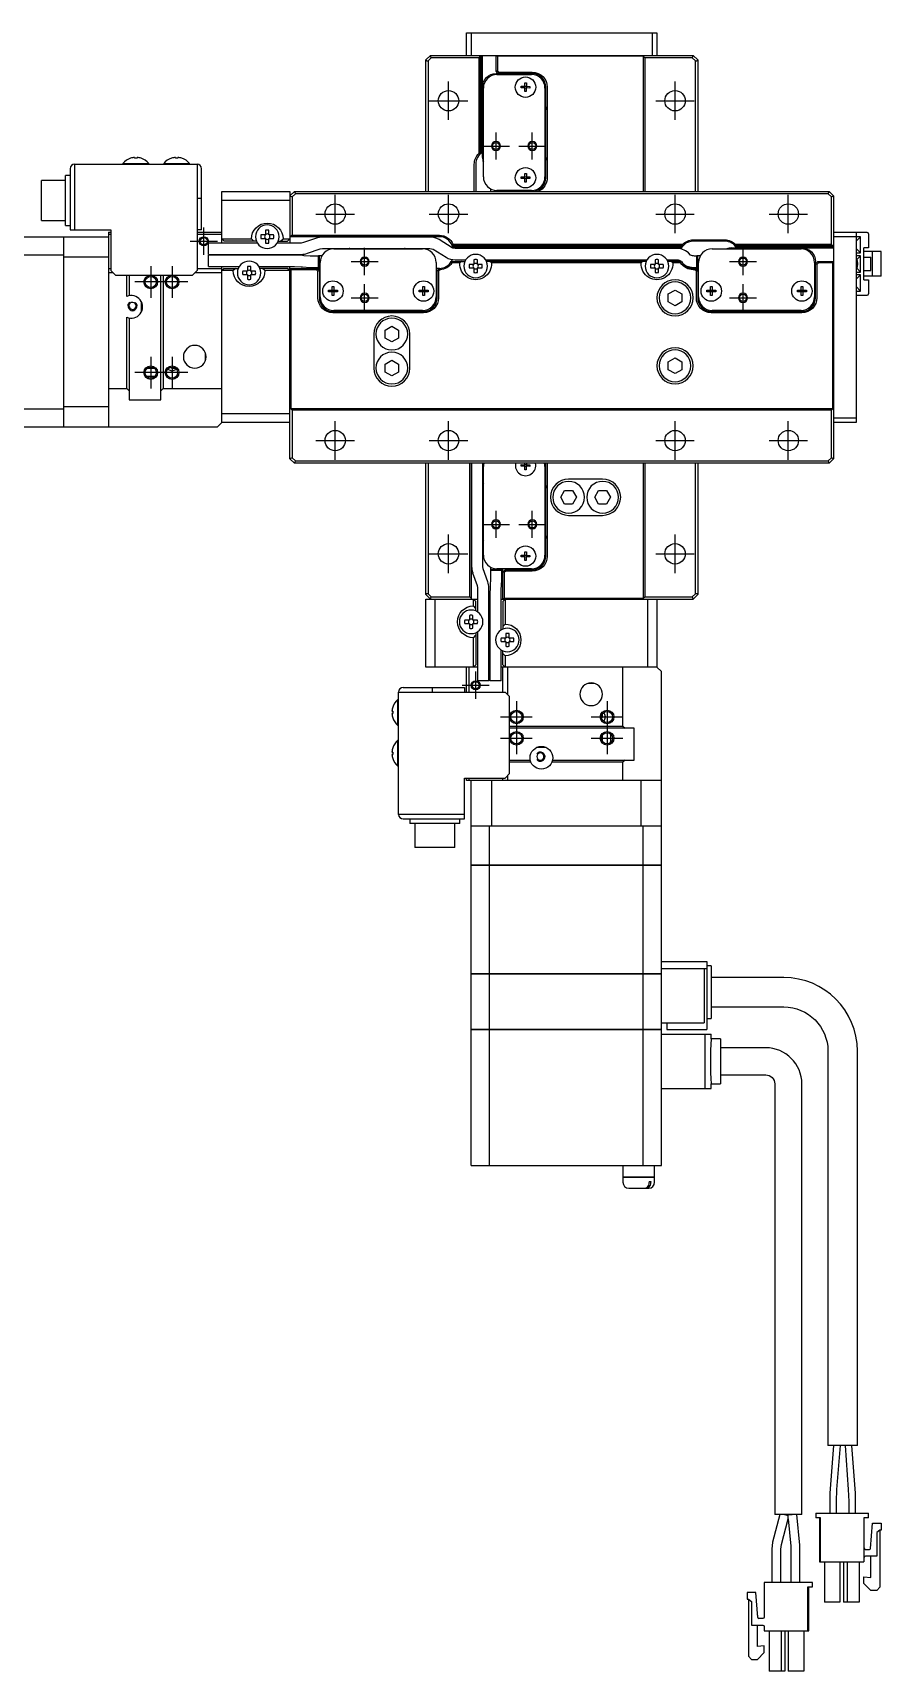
# Model space of a CAD drawing. Extents: x 0 to 1538, y -8 to 1191.
# Drawn here: x 567 to 754.3, y 10 to 371.6 of the extents above; entities that cross this region are included whole.
import ezdxf

# ---------------------------------------------------------------- set-up
doc = ezdxf.new("R2010")
doc.units = 0
doc.header["$LTSCALE"] = 0.5
doc.linetypes.add('CENTER', pattern=[50.8, 31.75, -6.35, 6.35, -6.35])
for name, color, linetype in [('MSM_CENTER', 1, 'CENTER'), ('MSM_CONTINUOUS', 7, 'CONTINUOUS'), ('MSM_NARROW', 5, 'CONTINUOUS')]:
    doc.layers.add(name, color=color, linetype=linetype)

msp = doc.modelspace()

# ---------------------------------------------------------------- linework, layer by layer
at = {"layer": 'MSM_CENTER'}
for p, q in [((658.76, 352.35), (658.76, 360.85)), ((708.76, 352.35), (708.76, 360.85)), ((654.51, 356.6), (663.01, 356.6)), ((704.51, 356.6), (713.01, 356.6)), ((669.26, 343.6), (669.26, 349.6)), ((677.26, 343.6), (677.26, 349.6)), ((666.26, 346.6), (672.26, 346.6)), ((674.26, 346.6), (680.26, 346.6)), ((633.76, 327.35), (633.76, 335.85)), ((658.76, 327.35), (658.76, 335.85)), ((708.76, 327.35), (708.76, 335.85)), ((733.76, 327.35), (733.76, 335.85)), ((629.51, 331.6), (638.01, 331.6)), ((654.51, 331.6), (663.01, 331.6)), ((704.51, 331.6), (713.01, 331.6)), ((729.51, 331.6), (738.01, 331.6)), ((601.76, 325.6), (607.76, 325.6)), ((604.76, 322.6), (604.76, 328.6)), ((640.26, 318.1), (640.26, 324.1)), ((723.76, 318.1), (723.76, 324.1)), ((593.06, 320.1), (593.06, 313.1)), ((597.76, 320.1), (597.76, 313.1)), ((637.26, 321.1), (643.26, 321.1)), ((720.76, 321.1), (726.76, 321.1)), ((601.26, 316.6), (589.56, 316.6)), ((640.26, 310.1), (640.26, 316.1)), ((723.76, 310.1), (723.76, 316.1)), ((637.26, 313.1), (643.26, 313.1)), ((720.76, 313.1), (726.76, 313.1)), ((601.26, 296.6), (589.56, 296.6)), ((593.06, 300.1), (593.06, 293.1)), ((597.76, 300.1), (597.76, 293.1)), ((633.76, 277.35), (633.76, 285.85)), ((658.76, 277.35), (658.76, 285.85)), ((708.76, 277.35), (708.76, 285.85)), ((733.76, 277.35), (733.76, 285.85)), ((629.51, 281.6), (638.01, 281.6)), ((654.51, 281.6), (663.01, 281.6)), ((704.51, 281.6), (713.01, 281.6)), ((729.51, 281.6), (738.01, 281.6)), ((669.26, 260.1), (669.26, 266.1)), ((677.26, 260.1), (677.26, 266.1)), ((658.76, 252.35), (658.76, 260.85)), ((666.26, 263.1), (672.26, 263.1)), ((674.26, 263.1), (680.26, 263.1)), ((708.76, 252.35), (708.76, 260.85)), ((654.51, 256.6), (663.01, 256.6)), ((704.51, 256.6), (713.01, 256.6)), ((664.76, 224.6), (664.76, 230.6)), ((661.76, 227.6), (667.76, 227.6)), ((670.26, 220.6), (677.26, 220.6)), ((673.76, 224.1), (673.76, 212.4)), ((690.26, 220.6), (697.26, 220.6)), ((693.76, 224.1), (693.76, 212.4)), ((670.26, 215.9), (677.26, 215.9)), ((690.26, 215.9), (697.26, 215.9))]:
    msp.add_line(p, q, dxfattribs=at)
at = {"layer": 'MSM_CONTINUOUS'}
for p, q in [((662.76, 366.6), (662.76, 371.6)), ((662.76, 371.6), (704.76, 371.6)), ((663.76, 371.6), (663.76, 366.6)), ((703.76, 366.6), (703.76, 371.6)), ((704.76, 371.6), (704.76, 366.6)), ((653.76, 336.6), (653.76, 365.6)), ((653.76, 365.6), (653.77, 365.6)), ((653.77, 365.6), (654.76, 366.6)), ((654.97, 366.1), (654.27, 365.4)), ((654.27, 365.4), (654.27, 336.6)), ((654.97, 366.1), (654.76, 366.6)), ((654.76, 366.6), (712.76, 366.6)), ((665.46, 366.1), (654.97, 366.1)), ((665.76, 366.4), (665.46, 366.1)), ((665.46, 366.1), (665.46, 344.97)), ((665.96, 366.4), (665.76, 366.4)), ((665.76, 366.4), (665.76, 344.84)), ((665.96, 366.4), (666.16, 366.6)), ((665.96, 345), (665.96, 366.4)), ((666.26, 344.1), (666.26, 366.6)), ((669.26, 363.1), (669.26, 366.6)), ((669.36, 366.6), (669.56, 366.4)), ((701.76, 366.4), (669.56, 366.4)), ((669.56, 366.4), (669.56, 363.22)), ((702.06, 366.1), (701.76, 366.4)), ((701.76, 366.4), (701.76, 336.6)), ((702.06, 366.1), (702.06, 336.6)), ((712.56, 366.1), (702.06, 366.1)), ((712.76, 366.6), (712.56, 366.1)), ((713.26, 365.4), (712.56, 366.1)), ((712.76, 366.6), (713.76, 365.6)), ((713.26, 336.6), (713.26, 365.4)), ((713.76, 365.6), (713.76, 365.6)), ((713.76, 365.6), (713.76, 336.6)), ((669.56, 363.22), (669.26, 363.1)), ((669.76, 362.6), (669.26, 363.1)), ((677.26, 362.6), (669.26, 362.6)), ((669.46, 362.4), (677.06, 362.4)), ((669.56, 363.22), (669.89, 362.9)), ((669.89, 362.9), (669.76, 362.6)), ((669.89, 362.9), (677.26, 362.9)), ((666.46, 339.8), (666.46, 359.4)), ((674.79, 359.79), (675.59, 359.78)), ((674.79, 359.43), (674.79, 359.79)), ((675.58, 359.42), (674.79, 359.43)), ((675.57, 359.42), (675.57, 359.78)), ((675.58, 358.63), (675.58, 359.42)), ((675.94, 359.4), (675.58, 359.41)), ((675.94, 358.63), (675.58, 358.63)), ((675.59, 360.57), (675.95, 360.57)), ((675.59, 359.78), (675.59, 360.57)), ((675.59, 359.8), (675.95, 359.79)), ((675.94, 359.42), (675.94, 358.63)), ((676.74, 359.41), (675.94, 359.42)), ((675.95, 360.57), (675.95, 359.78)), ((675.95, 359.78), (676.74, 359.77)), ((675.96, 359.78), (675.96, 359.42)), ((676.74, 359.77), (676.74, 359.41)), ((680.06, 359.4), (680.06, 339.8)), ((680.26, 339.6), (680.26, 359.6)), ((680.56, 359.6), (680.56, 339.6)), ((588.61, 343.91), (588.6, 343.91)), ((589.5, 343.91), (589.5, 344.08)), ((590.02, 343.91), (589.5, 343.91)), ((590.02, 344.08), (590.02, 343.91)), ((590.92, 343.91), (590.92, 343.91)), ((597.61, 343.91), (597.6, 343.91)), ((598.5, 343.91), (598.5, 344.08)), ((599.02, 343.91), (598.5, 343.91)), ((599.02, 344.08), (599.02, 343.91)), ((599.92, 343.91), (599.92, 343.91)), ((665.46, 344.97), (665.76, 344.84)), ((680.26, 344.1), (680.06, 344.1)), ((680.26, 343.98), (680.06, 343.98)), ((574.26, 329.1), (574.26, 340.1)), ((575.26, 340.1), (574.26, 340.1)), ((575.26, 341.6), (575.26, 328.1)), ((576.26, 342.6), (603.26, 342.6)), ((576.26, 342.6), (576.26, 328.1)), ((586.91, 342.76), (592.61, 342.76)), ((586.91, 342.76), (586.91, 342.6)), ((592.61, 342.6), (592.61, 342.76)), ((595.91, 342.76), (601.61, 342.76)), ((595.91, 342.76), (595.91, 342.6)), ((601.61, 342.6), (601.61, 342.76)), ((603.26, 342.6), (603.26, 319.1)), ((604.26, 328.1), (604.26, 341.6)), ((664.46, 336.6), (664.46, 342.6)), ((664.76, 342.6), (664.76, 336.6)), ((675.59, 340.57), (675.95, 340.57)), ((675.59, 339.78), (675.59, 340.57)), ((675.95, 340.57), (675.95, 339.78)), ((568.96, 330.17), (568.96, 339.02)), ((574.26, 339.02), (568.96, 339.02)), ((608.76, 336.6), (623.76, 336.6)), ((608.76, 325.2), (608.76, 336.6)), ((623.76, 336.6), (623.76, 325.2)), ((623.76, 335.6), (624.76, 336.6)), ((624.76, 336.6), (742.76, 336.6)), ((624.76, 336.6), (624.76, 336.6)), ((668.01, 337.16), (668.01, 336.6)), ((677.06, 336.8), (669.46, 336.8)), ((670.51, 336.6), (670.51, 336.8)), ((670.76, 336.6), (670.76, 336.8)), ((674.79, 339.79), (675.59, 339.78)), ((674.79, 339.43), (674.79, 339.79)), ((675.58, 339.42), (674.79, 339.43)), ((675.57, 339.42), (675.57, 339.78)), ((675.58, 338.63), (675.58, 339.42)), ((675.94, 339.4), (675.58, 339.41)), ((675.94, 338.63), (675.58, 338.63)), ((675.59, 339.8), (675.95, 339.79)), ((675.94, 339.42), (675.94, 338.63)), ((676.74, 339.41), (675.94, 339.42)), ((675.95, 339.78), (676.74, 339.77)), ((675.96, 339.78), (675.96, 339.42)), ((676.74, 339.77), (676.74, 339.41)), ((742.76, 336.6), (742.77, 336.6)), ((742.77, 336.6), (743.76, 335.6)), ((603.26, 335.1), (604.26, 335.1)), ((623.76, 334.6), (608.76, 334.6)), ((623.76, 335.6), (624.26, 335.39)), ((624.97, 336.09), (624.26, 335.39)), ((624.26, 335.39), (624.26, 326.9)), ((742.56, 336.09), (624.97, 336.09)), ((743.26, 335.39), (742.56, 336.09)), ((743.26, 335.39), (743.76, 335.6)), ((743.26, 324.9), (743.26, 335.39)), ((743.76, 335.6), (743.76, 277.6)), ((568.96, 330.17), (574.26, 330.17)), ((574.26, 329.1), (575.26, 329.1)), ((565.06, 326.6), (583.76, 326.6)), ((573.76, 326.6), (573.76, 284.6)), ((575.26, 328.1), (584.26, 328.1)), ((583.76, 327.6), (583.76, 284.6)), ((583.76, 327.6), (584.26, 327.6)), ((584.26, 327.1), (583.76, 327.1)), ((584.26, 328.1), (584.26, 319.1)), ((604.26, 328.1), (603.26, 328.1)), ((603.26, 327.6), (608.76, 327.6)), ((608.76, 327.1), (603.26, 327.1)), ((608.76, 326.1), (609.26, 325.6)), ((608.76, 326.1), (615.26, 326.1)), ((616.36, 325.6), (609.26, 325.6)), ((615.26, 326.1), (615.81, 325.6)), ((618.39, 326.97), (617.36, 326.97)), ((617.36, 326.23), (618.39, 326.23)), ((618.39, 328), (618.39, 326.97)), ((618.39, 326.23), (618.39, 325.2)), ((619.13, 326.97), (619.13, 328)), ((620.17, 326.97), (619.13, 326.97)), ((619.13, 325.2), (619.13, 326.23)), ((619.13, 326.23), (620.17, 326.23)), ((621.16, 325.6), (623.26, 325.6)), ((621.72, 325.6), (622.26, 326.1)), ((622.26, 326.1), (623.76, 326.1)), ((623.26, 325.6), (623.76, 326.1)), ((656.76, 326.6), (623.76, 326.6)), ((623.96, 326.6), (624.26, 326.9)), ((624.26, 326.9), (656.76, 326.9)), ((629.6, 326.27), (626.79, 325.29)), ((654.68, 326.5), (630.96, 326.5)), ((659.55, 324.17), (656.7, 325.95)), ((712.76, 325.9), (719.76, 325.9)), ((719.76, 325.6), (712.76, 325.6)), ((743.76, 327.6), (748.76, 327.6)), ((749.66, 326.6), (743.76, 326.6)), ((748.76, 327.6), (748.76, 285.6)), ((751.16, 327.5), (748.76, 327.5)), ((748.76, 325.61), (749.66, 326.6)), ((749.66, 323), (749.66, 326.6)), ((751.46, 327.2), (751.46, 324.1)), ((565.06, 322.57), (573.76, 322.57)), ((583.76, 322.1), (573.76, 322.1)), ((605.76, 322.7), (605.76, 325.2)), ((616.57, 325.2), (605.76, 325.2)), ((605.76, 322.7), (626.26, 322.7)), ((605.76, 320), (605.76, 322.5)), ((624.78, 322.5), (605.76, 322.5)), ((608.76, 322.5), (608.76, 322.7)), ((626.26, 325.2), (620.95, 325.2)), ((623.76, 322.7), (623.76, 322.5)), ((626.51, 322.42), (624.78, 322.5)), ((626.79, 325.29), (626.26, 325.2)), ((626.81, 322.39), (626.51, 322.42)), ((628.25, 322.33), (626.81, 322.39)), ((627.62, 322.93), (630.43, 323.91)), ((630.06, 322.33), (628.25, 322.33)), ((630.06, 319.85), (630.06, 322.35)), ((630.82, 322.35), (630.06, 322.35)), ((630.26, 319.83), (630.26, 322.33)), ((630.43, 323.91), (630.96, 324)), ((630.96, 324), (654.68, 324)), ((633.46, 323.9), (653.06, 323.9)), ((654.68, 324), (655.37, 323.83)), ((655.37, 323.83), (658.22, 322.05)), ((659.71, 324.09), (659.55, 324.17)), ((659.8, 324.9), (659.59, 324.6)), ((710.53, 324.6), (659.59, 324.6)), ((659.66, 324.4), (710.36, 324.4)), ((660.24, 324), (659.71, 324.09)), ((710.17, 324.1), (659.72, 324.1)), ((710.4, 324.9), (659.8, 324.9)), ((708.94, 324), (660.24, 324)), ((710.53, 324.6), (710.4, 324.9)), ((712.18, 322.49), (711.71, 323.01)), ((713.56, 322.33), (713.09, 322.33)), ((713.56, 319.85), (713.56, 322.35)), ((714.32, 322.35), (713.56, 322.35)), ((713.76, 319.83), (713.76, 322.33)), ((716.96, 323.9), (736.56, 323.9)), ((721.26, 324.1), (743.76, 324.1)), ((722.13, 324.9), (722, 324.6)), ((743.56, 324.6), (722, 324.6)), ((743.26, 324.9), (722.13, 324.9)), ((722.16, 324.4), (743.56, 324.4)), ((743.56, 324.6), (743.26, 324.9)), ((743.56, 324.4), (743.56, 324.6)), ((743.56, 324.4), (743.76, 324.2)), ((748.76, 323.99), (749.66, 323)), ((748.76, 323), (749.66, 323)), ((749.66, 322.4), (748.76, 322.4)), ((748.88, 321.53), (749.66, 322.4)), ((749.66, 318.8), (749.66, 322.4)), ((751.46, 324.1), (750.46, 324.1)), ((750.46, 317.1), (750.46, 324.1)), ((754.26, 323.3), (750.46, 323.3)), ((750.46, 322.1), (751.96, 322.1)), ((751.96, 319.1), (751.96, 322.1)), ((752.35, 317.9), (752.35, 323.3)), ((754.26, 317.9), (754.26, 323.3)), ((583.76, 319.6), (584.26, 319.6)), ((584.76, 318.6), (583.76, 318.6)), ((584.26, 319.1), (585.26, 318.1)), ((602.26, 318.1), (603.26, 319.1)), ((608.76, 318.6), (602.76, 318.6)), ((603.26, 319.6), (608.76, 319.6)), ((605.76, 320), (612.57, 320)), ((608.76, 285.6), (608.76, 320)), ((609.26, 319.6), (608.76, 319.1)), ((611.26, 319.1), (608.76, 319.1)), ((609.26, 319.6), (612.36, 319.6)), ((611.81, 319.6), (611.26, 319.1)), ((614.39, 318.97), (613.36, 318.97)), ((613.36, 318.23), (614.39, 318.23)), ((614.39, 320), (614.39, 318.97)), ((614.39, 318.23), (614.39, 317.2)), ((615.13, 318.97), (615.13, 320)), ((616.17, 318.97), (615.13, 318.97)), ((615.13, 317.2), (615.13, 318.23)), ((615.13, 318.23), (616.17, 318.23)), ((616.95, 320), (624.78, 320)), ((623.26, 319.6), (617.16, 319.6)), ((618.26, 319.1), (617.72, 319.6)), ((623.76, 319.1), (618.26, 319.1)), ((623.76, 319.1), (623.26, 319.6)), ((623.76, 277.6), (623.76, 320)), ((623.76, 319.6), (630.46, 319.6)), ((623.96, 319.3), (623.76, 319.5)), ((623.96, 319.3), (623.96, 288.6)), ((629.64, 319.3), (623.96, 319.3)), ((624.78, 320), (626.22, 319.94)), ((626.22, 319.94), (626.52, 319.91)), ((626.52, 319.91), (628.25, 319.83)), ((628.25, 319.83), (630.26, 319.83)), ((629.64, 319.3), (629.76, 319.6)), ((629.96, 318.98), (629.64, 319.3)), ((629.76, 319.6), (630.26, 319.1)), ((629.96, 318.98), (630.26, 319.1)), ((629.96, 313.1), (629.96, 318.98)), ((630.26, 319.85), (630.46, 319.85)), ((630.26, 319.1), (630.26, 313.1)), ((630.46, 313.3), (630.46, 320.9)), ((656.06, 320.9), (656.06, 313.3)), ((656.76, 319.6), (656.06, 319.6)), ((656.26, 319.1), (656.76, 319.6)), ((656.26, 313.1), (656.26, 319.1)), ((656.56, 318.98), (656.26, 319.1)), ((656.89, 319.3), (656.56, 318.98)), ((656.56, 318.98), (656.56, 313.1)), ((656.89, 319.3), (656.76, 319.6)), ((659.53, 320.8), (659.36, 321.1)), ((659.36, 321.1), (662.36, 321.1)), ((661.27, 320.8), (659.53, 320.8)), ((660.24, 321.5), (662.57, 321.5)), ((661.6, 321.1), (661.27, 320.8)), ((664.39, 320.47), (663.36, 320.47)), ((663.36, 319.73), (664.39, 319.73)), ((664.39, 321.5), (664.39, 320.47)), ((664.39, 319.73), (664.39, 318.7)), ((665.13, 320.47), (665.13, 321.5)), ((666.17, 320.47), (665.13, 320.47)), ((665.13, 319.73), (666.17, 319.73)), ((665.13, 318.7), (665.13, 319.73)), ((666.95, 321.5), (702.57, 321.5)), ((702.36, 321.1), (667.16, 321.1)), ((668.26, 320.8), (667.92, 321.1)), ((701.27, 320.8), (668.26, 320.8)), ((701.6, 321.1), (701.27, 320.8)), ((704.39, 320.47), (703.36, 320.47)), ((703.36, 319.73), (704.39, 319.73)), ((704.39, 321.5), (704.39, 320.47)), ((704.39, 319.73), (704.39, 318.7)), ((705.13, 320.47), (705.13, 321.5)), ((706.17, 320.47), (705.13, 320.47)), ((705.13, 319.73), (706.17, 319.73)), ((705.13, 318.7), (705.13, 319.73)), ((706.95, 321.5), (708.94, 321.5)), ((710.17, 321.1), (707.16, 321.1)), ((708.26, 320.8), (707.92, 321.1)), ((710, 320.8), (708.26, 320.8)), ((710, 320.8), (710.17, 321.1)), ((712.76, 319.6), (713.96, 319.6)), ((713.14, 319.3), (712.76, 319.3)), ((713.09, 319.83), (713.76, 319.83)), ((713.14, 319.3), (713.26, 319.6)), ((713.46, 318.98), (713.14, 319.3)), ((713.26, 319.6), (713.76, 319.1)), ((713.46, 318.98), (713.76, 319.1)), ((713.46, 313.1), (713.46, 318.98)), ((713.76, 319.85), (713.96, 319.85)), ((713.76, 319.1), (713.76, 313.1)), ((713.96, 313.3), (713.96, 320.9)), ((739.56, 320.9), (739.56, 313.3)), ((739.76, 313.1), (739.76, 321.1)), ((739.76, 320.6), (740.26, 321.1)), ((740.06, 320.48), (739.76, 320.6)), ((740.39, 320.8), (740.06, 320.48)), ((740.06, 320.48), (740.06, 313.1)), ((740.39, 320.8), (740.26, 321.1)), ((740.26, 321.1), (743.76, 321.1)), ((743.56, 320.8), (740.39, 320.8)), ((743.76, 321), (743.56, 320.8)), ((743.56, 288.6), (743.56, 320.8)), ((748.76, 318.8), (749.66, 318.8)), ((748.88, 319.67), (749.66, 318.8)), ((750.46, 319.1), (751.96, 319.1)), ((585.26, 318.1), (602.26, 318.1)), ((587.76, 313.39), (587.76, 318.1)), ((588.26, 318.1), (588.26, 313.55)), ((595.26, 290.6), (595.26, 318.1)), ((595.76, 318.1), (595.76, 293.1)), ((632.29, 314.79), (633.09, 314.78)), ((632.29, 314.43), (632.29, 314.79)), ((633.07, 314.42), (633.07, 314.78)), ((633.09, 315.57), (633.45, 315.57)), ((633.09, 314.78), (633.09, 315.57)), ((633.09, 314.8), (633.45, 314.79)), ((633.45, 315.57), (633.45, 314.78)), ((633.45, 314.78), (634.24, 314.77)), ((633.46, 314.78), (633.46, 314.42)), ((634.24, 314.77), (634.24, 314.41)), ((652.29, 314.79), (653.09, 314.78)), ((652.29, 314.43), (652.29, 314.79)), ((653.07, 314.42), (653.07, 314.78)), ((653.09, 315.57), (653.45, 315.57)), ((653.09, 314.78), (653.09, 315.57)), ((653.09, 314.8), (653.45, 314.79)), ((653.45, 315.57), (653.45, 314.78)), ((653.45, 314.78), (654.24, 314.77)), ((653.46, 314.78), (653.46, 314.42)), ((654.24, 314.77), (654.24, 314.41)), ((707.26, 313.97), (708.76, 314.83)), ((708.76, 314.83), (710.26, 313.97)), ((715.79, 314.79), (716.59, 314.78)), ((715.79, 314.43), (715.79, 314.79)), ((716.57, 314.42), (716.57, 314.78)), ((716.59, 315.57), (716.95, 315.57)), ((716.59, 314.78), (716.59, 315.57)), ((716.59, 314.8), (716.95, 314.79)), ((716.95, 315.57), (716.95, 314.78)), ((716.95, 314.78), (717.74, 314.77)), ((716.96, 314.78), (716.96, 314.42)), ((717.74, 314.77), (717.74, 314.41)), ((735.79, 314.79), (736.59, 314.78)), ((735.79, 314.43), (735.79, 314.79)), ((736.57, 314.42), (736.57, 314.78)), ((736.59, 315.57), (736.95, 315.57)), ((736.59, 314.78), (736.59, 315.57)), ((736.59, 314.8), (736.95, 314.79)), ((736.95, 315.57), (736.95, 314.78)), ((736.95, 314.78), (737.74, 314.77)), ((736.96, 314.78), (736.96, 314.42)), ((737.74, 314.77), (737.74, 314.41)), ((749.66, 318.2), (748.76, 318.2)), ((748.76, 317.21), (749.66, 318.2)), ((748.76, 315.59), (749.66, 314.6)), ((748.76, 314.6), (749.66, 314.6)), ((749.66, 314.6), (749.66, 318.2)), ((754.26, 317.9), (750.46, 317.9)), ((750.46, 317.1), (751.46, 317.1)), ((751.46, 317.1), (751.46, 314)), ((591.01, 310.01), (591.01, 312.19)), ((633.08, 314.42), (632.29, 314.43)), ((633.08, 313.63), (633.08, 314.42)), ((633.44, 314.4), (633.08, 314.41)), ((633.44, 313.63), (633.08, 313.63)), ((633.44, 314.42), (633.44, 313.63)), ((634.24, 314.41), (633.44, 314.42)), ((653.08, 314.42), (652.29, 314.43)), ((653.08, 313.63), (653.08, 314.42)), ((653.44, 314.4), (653.08, 314.41)), ((653.44, 313.63), (653.08, 313.63)), ((653.44, 314.42), (653.44, 313.63)), ((654.24, 314.41), (653.44, 314.42)), ((707.26, 312.23), (707.26, 313.97)), ((708.76, 311.37), (707.26, 312.23)), ((710.26, 312.23), (708.76, 311.37)), ((710.26, 313.97), (710.26, 312.23)), ((716.58, 314.42), (715.79, 314.43)), ((716.58, 313.63), (716.58, 314.42)), ((716.94, 314.4), (716.58, 314.41)), ((716.94, 313.63), (716.58, 313.63)), ((716.94, 314.42), (716.94, 313.63)), ((717.74, 314.41), (716.94, 314.42)), ((736.58, 314.42), (735.79, 314.43)), ((736.58, 313.63), (736.58, 314.42)), ((736.94, 314.4), (736.58, 314.41)), ((736.94, 313.63), (736.58, 313.63)), ((736.94, 314.42), (736.94, 313.63)), ((737.74, 314.41), (736.94, 314.42)), ((748.76, 313.7), (751.16, 313.7)), ((587.76, 293.1), (587.76, 308.81)), ((588.26, 308.65), (588.26, 290.6)), ((633.26, 310.1), (653.26, 310.1)), ((653.26, 309.8), (633.26, 309.8)), ((653.06, 310.3), (633.46, 310.3)), ((646.26, 310.3), (646.26, 310.1)), ((646.38, 310.3), (646.38, 310.1)), ((647.76, 310.3), (647.76, 310.1)), ((716.76, 310.1), (736.76, 310.1)), ((736.76, 309.8), (716.76, 309.8)), ((736.56, 310.3), (716.96, 310.3)), ((721.15, 310.1), (721.15, 310.3)), ((721.26, 310.1), (721.26, 310.3)), ((642.26, 305.1), (642.26, 297.6)), ((644.76, 305.97), (646.26, 306.83)), ((644.76, 304.23), (644.76, 305.97)), ((646.26, 303.37), (644.76, 304.23)), ((646.26, 306.83), (647.76, 305.97)), ((647.76, 304.23), (646.26, 303.37)), ((647.76, 305.97), (647.76, 304.23)), ((650.26, 297.6), (650.26, 305.1)), ((605.16, 299.4), (605.16, 300.8)), ((592.35, 297.6), (593.76, 297.6)), ((593.76, 297.61), (593.76, 297.6)), ((596.79, 297.35), (597.62, 297)), ((597.66, 297.6), (597.66, 297.83)), ((597.66, 297.6), (598.48, 297.6)), ((597.85, 296.99), (598.74, 297.35)), ((644.76, 298.47), (646.26, 299.33)), ((644.76, 296.73), (644.76, 298.47)), ((646.26, 295.87), (644.76, 296.73)), ((646.26, 299.33), (647.76, 298.47)), ((647.76, 296.73), (646.26, 295.87)), ((647.76, 298.47), (647.76, 296.73)), ((707.26, 298.97), (708.76, 299.83)), ((707.26, 297.23), (707.26, 298.97)), ((708.76, 296.37), (707.26, 297.23)), ((708.76, 299.83), (710.26, 298.97)), ((710.26, 297.23), (708.76, 296.37)), ((710.26, 298.97), (710.26, 297.23)), ((583.76, 293.1), (587.76, 293.1)), ((588.26, 292.6), (587.76, 293.1)), ((595.76, 293.1), (595.26, 292.6)), ((595.76, 293.1), (608.76, 293.1)), ((588.26, 290.6), (595.26, 290.6)), ((565.06, 288.63), (573.76, 288.63)), ((573.76, 289.1), (583.76, 289.1)), ((608.76, 287.6), (623.76, 287.6)), ((623.96, 288.6), (624.26, 288.3)), ((743.56, 288.6), (623.96, 288.6)), ((624.26, 288.3), (624.26, 277.81)), ((743.26, 288.3), (624.26, 288.3)), ((743.26, 288.3), (743.56, 288.6)), ((743.26, 277.81), (743.26, 288.3)), ((743.76, 286.6), (748.76, 286.6)), ((565.06, 284.6), (607.76, 284.6)), ((607.76, 284.6), (608.76, 285.6)), ((623.76, 285.6), (608.76, 285.6)), ((748.76, 285.6), (743.76, 285.6)), ((624.26, 277.81), (623.76, 277.6)), ((624.76, 276.6), (623.76, 277.6)), ((624.26, 277.81), (624.97, 277.11)), ((742.76, 276.6), (624.76, 276.6)), ((624.76, 276.6), (624.76, 276.6)), ((624.97, 277.11), (742.56, 277.11)), ((653.76, 247.6), (653.76, 276.6)), ((654.27, 276.6), (654.27, 247.8)), ((663.46, 247.1), (663.46, 276.6)), ((663.76, 276.6), (663.76, 246.6)), ((663.86, 276.6), (663.86, 253.8)), ((666.36, 253.8), (666.36, 276.6)), ((666.46, 256.3), (666.46, 275.9)), ((674.79, 276.29), (675.59, 276.28)), ((674.79, 275.93), (674.79, 276.29)), ((675.58, 275.92), (674.79, 275.93)), ((675.57, 275.92), (675.57, 276.28)), ((675.58, 275.13), (675.58, 275.92)), ((675.94, 275.9), (675.58, 275.91)), ((675.94, 275.13), (675.58, 275.13)), ((675.59, 276.28), (675.59, 276.6)), ((675.59, 276.3), (675.95, 276.29)), ((675.94, 275.92), (675.94, 275.13)), ((676.74, 275.91), (675.94, 275.92)), ((675.95, 276.6), (675.95, 276.28)), ((675.95, 276.28), (676.74, 276.27)), ((675.96, 276.28), (675.96, 275.92)), ((676.74, 276.27), (676.74, 275.91)), ((680.06, 275.9), (680.06, 256.3)), ((680.26, 256.1), (680.26, 276.1)), ((680.56, 276.1), (680.56, 256.1)), ((701.76, 276.6), (701.76, 246.8)), ((702.06, 276.6), (702.06, 247.1)), ((713.26, 247.8), (713.26, 276.6)), ((713.76, 276.6), (713.76, 247.6)), ((742.56, 277.11), (743.26, 277.81)), ((742.77, 276.6), (742.76, 276.6)), ((743.76, 277.6), (742.77, 276.6)), ((743.76, 277.6), (743.26, 277.81)), ((692.76, 273.1), (685.26, 273.1)), ((680.06, 270.6), (680.26, 270.6)), ((680.06, 269.22), (680.26, 269.22)), ((680.06, 269.1), (680.26, 269.1)), ((683.53, 269.1), (684.4, 270.6)), ((684.4, 267.6), (683.53, 269.1)), ((684.4, 270.6), (686.13, 270.6)), ((686.13, 267.6), (684.4, 267.6)), ((686.13, 270.6), (687, 269.1)), ((687, 269.1), (686.13, 267.6)), ((691.03, 269.1), (691.9, 270.6)), ((691.9, 267.6), (691.03, 269.1)), ((691.9, 270.6), (693.63, 270.6)), ((693.63, 267.6), (691.9, 267.6)), ((693.63, 270.6), (694.5, 269.1)), ((694.5, 269.1), (693.63, 267.6)), ((685.26, 265.1), (692.76, 265.1)), ((675.59, 257.07), (675.95, 257.07)), ((675.59, 256.28), (675.59, 257.07)), ((675.95, 257.07), (675.95, 256.28)), ((666.45, 253.27), (666.36, 253.8)), ((667.44, 250.46), (666.45, 253.27)), ((668.01, 253.66), (668.01, 252.9)), ((677.06, 253.3), (669.46, 253.3)), ((670.51, 253.1), (670.51, 253.3)), ((670.76, 246.6), (670.76, 253.3)), ((674.79, 256.29), (675.59, 256.28)), ((674.79, 255.93), (674.79, 256.29)), ((675.58, 255.92), (674.79, 255.93)), ((675.57, 255.92), (675.57, 256.28)), ((675.58, 255.13), (675.58, 255.92)), ((675.94, 255.9), (675.58, 255.91)), ((675.94, 255.13), (675.58, 255.13)), ((675.59, 256.3), (675.95, 256.29)), ((675.94, 255.92), (675.94, 255.13)), ((676.74, 255.91), (675.94, 255.92)), ((675.95, 256.28), (676.74, 256.27)), ((675.96, 256.28), (675.96, 255.92)), ((676.74, 256.27), (676.74, 255.91)), ((664.09, 252.44), (665.08, 249.63)), ((665.08, 249.63), (665.16, 249.1)), ((667.98, 249.64), (667.94, 249.34)), ((668.04, 251.08), (667.98, 249.64)), ((670.51, 252.9), (668.01, 252.9)), ((670.54, 253.1), (668.04, 253.1)), ((668.04, 252.9), (668.04, 251.08)), ((670.46, 249.36), (670.54, 251.08)), ((670.54, 251.08), (670.54, 253.1)), ((670.76, 252.6), (671.26, 253.1)), ((671.06, 252.48), (670.76, 252.6)), ((671.39, 252.8), (671.06, 252.48)), ((671.06, 252.48), (671.06, 246.8)), ((671.39, 252.8), (671.26, 253.1)), ((671.26, 253.1), (677.26, 253.1)), ((677.26, 252.8), (671.39, 252.8)), ((653.77, 247.6), (653.76, 247.6)), ((653.76, 231.6), (653.76, 246.6)), ((653.76, 246.6), (665.16, 246.6)), ((654.76, 246.6), (653.77, 247.6)), ((654.27, 247.8), (654.97, 247.1)), ((654.76, 246.6), (654.97, 247.1)), ((654.97, 247.1), (663.46, 247.1)), ((655.76, 246.6), (655.76, 231.6)), ((663.76, 246.8), (663.46, 247.1)), ((664.26, 245.1), (664.26, 246.6)), ((664.76, 246.1), (664.26, 246.6)), ((664.76, 244), (664.76, 246.1)), ((665.16, 249.1), (665.16, 243.79)), ((667.66, 228.6), (667.66, 249.1)), ((667.66, 246.6), (667.86, 246.6)), ((667.94, 249.34), (667.86, 247.62)), ((667.86, 247.62), (667.86, 228.6)), ((670.36, 247.62), (670.42, 249.06)), ((670.36, 239.79), (670.36, 247.62)), ((670.36, 246.6), (712.76, 246.6)), ((670.42, 249.06), (670.46, 249.36)), ((671.26, 246.6), (670.76, 246.1)), ((670.76, 246.1), (670.76, 240)), ((671.06, 246.8), (670.86, 246.6)), ((671.06, 246.8), (701.76, 246.8)), ((671.26, 246.6), (671.26, 241.1)), ((701.76, 246.8), (702.06, 247.1)), ((702.06, 247.1), (712.56, 247.1)), ((702.76, 231.6), (702.76, 246.6)), ((704.76, 246.6), (704.76, 231.6)), ((712.56, 247.1), (713.26, 247.8)), ((712.56, 247.1), (712.76, 246.6)), ((713.76, 247.6), (712.76, 246.6)), ((663.39, 243), (663.39, 241.97)), ((664.13, 241.97), (664.13, 243)), ((664.76, 244.56), (664.26, 245.1)), ((663.39, 241.97), (662.36, 241.97)), ((662.36, 241.23), (663.39, 241.23)), ((663.39, 241.23), (663.39, 240.2)), ((665.17, 241.97), (664.13, 241.97)), ((664.13, 240.2), (664.13, 241.23)), ((664.13, 241.23), (665.17, 241.23)), ((664.76, 239.2), (664.76, 232.1)), ((665.16, 239.41), (665.16, 228.6)), ((671.26, 241.1), (670.76, 240.56)), ((671.39, 239), (671.39, 237.97)), ((672.13, 237.97), (672.13, 239)), ((664.26, 238.1), (664.76, 238.64)), ((664.26, 231.6), (664.26, 238.1)), ((671.39, 237.97), (670.36, 237.97)), ((670.36, 237.23), (671.39, 237.23)), ((670.36, 228.6), (670.36, 235.41)), ((670.76, 232.1), (670.76, 235.2)), ((671.39, 237.23), (671.39, 236.2)), ((673.17, 237.97), (672.13, 237.97)), ((672.13, 236.2), (672.13, 237.23)), ((672.13, 237.23), (673.17, 237.23)), ((665.16, 231.6), (653.76, 231.6)), ((662.76, 226.1), (662.76, 231.6)), ((663.26, 231.6), (663.26, 226.1)), ((664.26, 231.6), (664.76, 232.1)), ((667.66, 231.6), (667.86, 231.6)), ((704.76, 231.6), (670.36, 231.6)), ((670.76, 234.64), (671.26, 234.1)), ((670.76, 232.1), (671.26, 231.6)), ((670.76, 226.1), (670.76, 231.6)), ((671.26, 234.1), (671.26, 231.6)), ((671.76, 231.6), (671.76, 225.6)), ((697.26, 218.6), (697.26, 231.6)), ((705.76, 230.6), (704.76, 231.6)), ((667.66, 228.6), (665.16, 228.6)), ((670.36, 228.6), (667.86, 228.6)), ((690.96, 228), (689.56, 228)), ((705.76, 187.9), (705.76, 230.6)), ((647.6, 218.75), (647.6, 224.45)), ((647.76, 224.45), (647.6, 224.45)), ((647.76, 199.1), (647.76, 226.1)), ((647.76, 226.1), (671.26, 226.1)), ((648.76, 227.1), (662.26, 227.1)), ((655.26, 226.1), (655.26, 227.1)), ((662.26, 227.1), (662.26, 226.1)), ((672.26, 225.1), (671.26, 226.1)), ((672.26, 208.1), (672.26, 225.1)), ((646.28, 221.86), (646.46, 221.86)), ((646.46, 221.34), (646.28, 221.34)), ((646.45, 222.76), (646.46, 222.76)), ((646.46, 221.86), (646.46, 221.34)), ((692.76, 220.5), (692.76, 221.32)), ((646.46, 220.44), (646.45, 220.44)), ((647.6, 218.75), (647.76, 218.75)), ((672.26, 218.6), (697.26, 218.6)), ((699.76, 218.1), (672.26, 218.1)), ((692.76, 220.5), (692.54, 220.5)), ((697.26, 218.6), (697.76, 218.1)), ((699.76, 211.1), (699.76, 218.1)), ((646.45, 213.76), (646.46, 213.76)), ((647.6, 209.75), (647.6, 215.45)), ((647.76, 215.45), (647.6, 215.45)), ((680.35, 213.85), (678.17, 213.85)), ((692.75, 216.6), (692.76, 216.6)), ((692.76, 215.18), (692.76, 216.6)), ((646.28, 212.86), (646.46, 212.86)), ((646.46, 212.34), (646.28, 212.34)), ((646.46, 211.44), (646.45, 211.44)), ((646.46, 212.86), (646.46, 212.34)), ((647.6, 209.75), (647.76, 209.75)), ((672.26, 211.1), (676.81, 211.1)), ((676.97, 210.6), (672.26, 210.6)), ((697.26, 210.6), (681.56, 210.6)), ((681.71, 211.1), (699.76, 211.1)), ((697.76, 211.1), (697.26, 210.6)), ((697.26, 206.6), (697.26, 210.6)), ((662.26, 207.1), (671.26, 207.1)), ((662.26, 198.1), (662.26, 207.1)), ((662.76, 206.6), (662.76, 207.1)), ((705.76, 206.6), (662.76, 206.6)), ((663.26, 207.1), (663.26, 206.6)), ((663.76, 187.9), (663.76, 206.6)), ((668.26, 206.6), (668.26, 196.6)), ((670.76, 206.6), (670.76, 207.1)), ((671.26, 207.1), (672.26, 208.1)), ((671.76, 207.6), (671.76, 206.6)), ((701.26, 196.6), (701.26, 206.6)), ((662.26, 199.1), (647.76, 199.1)), ((648.76, 198.1), (662.26, 198.1)), ((650.26, 198.1), (650.26, 197.1)), ((661.26, 197.1), (650.26, 197.1)), ((651.34, 197.1), (651.34, 191.8)), ((660.19, 191.8), (660.19, 197.1)), ((661.26, 197.1), (661.26, 198.1)), ((663.76, 196.6), (705.76, 196.6)), ((667.79, 187.9), (667.79, 196.6)), ((701.73, 187.9), (701.73, 196.6)), ((660.19, 191.8), (651.34, 191.8)), ((705.76, 187.9), (663.76, 187.9)), ((663.76, 163.9), (663.76, 187.85)), ((705.76, 187.85), (663.76, 187.85)), ((663.81, 187.85), (663.81, 187.9)), ((667.79, 163.9), (667.79, 187.85)), ((668.05, 187.85), (668.05, 187.9)), ((701.48, 187.85), (701.48, 187.9)), ((701.73, 163.9), (701.73, 187.85)), ((705.71, 187.85), (705.71, 187.9)), ((705.76, 151.6), (705.76, 187.85)), ((705.76, 166.6), (715.76, 166.6)), ((715.76, 166.6), (715.76, 151.6)), ((705.76, 163.9), (663.76, 163.9)), ((663.76, 151.6), (663.76, 163.85)), ((705.76, 163.85), (663.76, 163.85)), ((663.81, 163.85), (663.81, 163.9)), ((667.79, 151.6), (667.79, 163.85)), ((668.05, 163.85), (668.05, 163.9)), ((701.48, 163.85), (701.48, 163.9)), ((701.73, 151.6), (701.73, 163.85)), ((705.71, 163.85), (705.71, 163.9)), ((705.76, 165.1), (715.76, 165.1)), ((715.16, 165.1), (715.16, 153.1)), ((716.76, 165.67), (715.76, 165.67)), ((716.76, 165.67), (716.76, 154.03)), ((732.76, 163.1), (716.76, 163.1)), ((716.76, 156.6), (732.76, 156.6)), ((705.76, 153.1), (715.16, 153.1)), ((706.96, 153.1), (706.96, 151.6)), ((715.76, 154.03), (716.76, 154.03)), ((705.76, 151.6), (663.76, 151.6)), ((663.76, 121.6), (663.76, 151.55)), ((705.76, 151.55), (663.76, 151.55)), ((663.81, 151.55), (663.81, 151.6)), ((667.79, 121.6), (667.79, 151.55)), ((668.05, 151.55), (668.05, 151.6)), ((701.48, 151.55), (701.48, 151.6)), ((701.73, 121.6), (701.73, 151.55)), ((705.71, 151.55), (705.71, 151.6)), ((705.76, 121.6), (705.76, 151.55)), ((705.76, 150.6), (716.76, 150.6)), ((706.96, 151.6), (715.76, 151.6)), ((715.33, 150.6), (715.33, 138.6)), ((716.76, 149.6), (716.76, 150.6)), ((718.76, 149.6), (716.76, 149.6)), ((718.76, 149.6), (718.76, 139.6)), ((728.76, 147.6), (718.76, 147.6)), ((742.51, 146.85), (742.51, 59.85)), ((749.01, 59.85), (749.01, 146.85)), ((718.76, 141.6), (728.76, 141.6)), ((705.76, 138.6), (716.76, 138.6)), ((716.76, 138.6), (716.76, 139.6)), ((716.76, 139.6), (718.76, 139.6)), ((730.76, 139.6), (730.76, 44.6)), ((736.76, 44.6), (736.76, 139.6)), ((663.76, 121.6), (705.76, 121.6)), ((697.26, 121.6), (697.26, 119.1)), ((704.26, 119.1), (704.26, 121.6)), ((697.26, 119.1), (704.26, 119.1)), ((697.26, 119.05), (704.26, 119.05)), ((697.26, 119.05), (697.26, 117.9)), ((697.31, 119.1), (697.31, 119.05)), ((698.56, 116.6), (702.96, 116.6)), ((703.06, 118.1), (703.41, 118.1)), ((703.06, 118.1), (703.06, 117.9)), ((703.41, 118.1), (703.41, 117.9)), ((704.21, 119.05), (704.21, 119.1)), ((704.26, 117.9), (704.26, 119.05)), ((749.01, 59.85), (742.51, 59.85)), ((743.76, 59.85), (742.92, 49.31)), ((744.49, 50.11), (745.26, 59.79)), ((746.27, 59.79), (746.29, 59.85)), ((746.27, 59.79), (746.99, 50.11)), ((748.56, 49.28), (747.77, 59.85)), ((742.89, 48.45), (742.89, 44.85)), ((744.39, 47.48), (744.49, 50.11)), ((744.39, 44.85), (744.39, 47.48)), ((746.99, 50.11), (747.09, 47.48)), ((747.09, 47.48), (747.09, 44.85)), ((748.59, 44.85), (748.59, 48.48)), ((731.88, 44.6), (730.28, 38.47)), ((736.76, 44.6), (730.76, 44.6)), ((732.22, 37.97), (733.7, 43.65)), ((732.91, 44.6), (733.76, 44.38)), ((733.63, 44.41), (732.91, 44.6)), ((733.62, 44.5), (734.61, 44.6)), ((733.62, 44.5), (733.63, 44.41)), ((733.63, 44.41), (733.76, 44.38)), ((733.76, 44.38), (733.63, 44.41)), ((733.7, 43.65), (733.76, 44.38)), ((733.7, 43.65), (734.28, 37.6)), ((736.28, 37.79), (735.62, 44.6)), ((739.86, 44.85), (739.86, 43.85)), ((739.86, 44.85), (751.46, 44.85)), ((740.86, 43.85), (739.86, 43.85)), ((740.61, 43.85), (740.61, 34.15)), ((740.86, 34.15), (740.86, 43.85)), ((751.46, 43.85), (750.46, 43.85)), ((750.46, 43.85), (750.46, 34.15)), ((751.46, 43.85), (751.46, 44.85)), ((751.86, 37.08), (752.35, 42.65)), ((752.35, 42.65), (754.26, 42.65)), ((753.96, 41.15), (753.26, 40.65)), ((753.26, 40.65), (753.26, 35.4)), ((754.26, 41.15), (753.96, 41.15)), ((753.96, 41.15), (753.96, 28.55)), ((754.26, 42.65), (754.26, 41.15)), ((730.28, 38.47), (730.09, 36.96)), ((730.09, 36.96), (730.09, 29.6)), ((732.09, 36.96), (732.22, 37.97)), ((732.09, 29.6), (732.09, 36.96)), ((734.28, 37.6), (734.29, 37.5)), ((734.29, 37.5), (734.29, 29.6)), ((736.29, 37.5), (736.28, 37.79)), ((736.29, 29.6), (736.29, 37.5)), ((750.76, 36.9), (751.66, 36.9)), ((740.61, 34.15), (750.46, 34.15)), ((741.76, 34.15), (741.76, 25.25)), ((745.16, 34.15), (745.16, 25.25)), ((745.96, 34.15), (745.96, 25.25)), ((746.71, 34.15), (746.71, 25.25)), ((749.36, 34.15), (749.36, 25.25)), ((753.26, 35.4), (750.76, 35.4)), ((751.96, 30.72), (751.96, 35.4)), ((728.46, 29.6), (728.46, 21.95)), ((739.06, 29.6), (728.46, 29.6)), ((739.06, 28.6), (739.06, 29.6)), ((739.06, 28.6), (739.06, 29.6)), ((750.46, 30.85), (751.96, 30.72)), ((750.46, 29.35), (750.46, 30.85)), ((751.96, 27.85), (750.46, 29.35)), ((724.66, 27.4), (724.66, 25.9)), ((726.58, 27.4), (724.66, 27.4)), ((724.66, 25.9), (724.96, 25.9)), ((724.96, 25.9), (725.66, 25.4)), ((724.96, 25.9), (724.96, 13.3)), ((725.66, 25.4), (725.66, 20.15)), ((727.06, 21.83), (726.58, 27.4)), ((727.06, 21.83), (726.58, 27.4)), ((738.06, 28.6), (739.06, 28.6)), ((738.06, 18.9), (738.06, 28.6)), ((738.06, 18.9), (738.06, 28.6)), ((738.31, 18.9), (738.31, 28.6)), ((753.26, 27.85), (751.96, 27.85)), ((753.96, 28.55), (753.26, 27.85)), ((727.06, 21.83), (726.96, 22.98)), ((727.06, 21.83), (726.96, 22.98)), ((726.96, 22.98), (726.96, 22.98)), ((745.16, 25.25), (741.76, 25.25)), ((749.36, 25.25), (745.96, 25.25)), ((725.66, 20.15), (728.16, 20.15)), ((726.96, 15.47), (726.96, 20.15)), ((726.96, 15.47), (726.96, 20.15)), ((728.16, 21.65), (727.26, 21.65)), ((728.46, 19.85), (728.46, 18.9)), ((728.46, 18.9), (738.06, 18.9)), ((729.56, 18.9), (729.56, 10)), ((732.21, 18.9), (732.21, 10)), ((732.96, 18.9), (732.96, 10)), ((732.96, 18.9), (732.96, 10)), ((733.76, 18.9), (733.76, 10)), ((737.16, 18.9), (737.16, 10)), ((737.16, 18.9), (737.16, 10)), ((738.06, 18.9), (738.31, 18.9)), ((728.46, 15.6), (726.96, 15.47)), ((728.46, 14.1), (728.46, 15.6)), ((728.46, 14.1), (728.46, 15.6)), ((724.96, 13.3), (725.66, 12.6)), ((725.66, 12.6), (726.96, 12.6)), ((726.96, 12.6), (728.46, 14.1)), ((726.96, 12.6), (728.46, 14.1)), ((732.96, 10), (729.56, 10)), ((737.16, 10), (733.76, 10))]:
    msp.add_line(p, q, dxfattribs=at)
for centre, radius in [((675.76, 359.6), 2.25), ((658.76, 356.6), 2.25), ((708.76, 356.6), 2.25), ((669.26, 346.6), 0.783), ((677.26, 346.6), 0.783), ((675.76, 339.6), 2.25), ((633.76, 331.6), 2.25), ((658.76, 331.6), 2.25), ((708.76, 331.6), 2.25), ((733.76, 331.6), 2.25), ((604.76, 325.6), 0.783), ((640.26, 321.1), 0.783), ((723.76, 321.1), 0.783), ((593.06, 316.6), 1.23), ((597.76, 316.6), 1.23), ((633.26, 314.6), 2.25), ((653.26, 314.6), 2.25), ((716.76, 314.6), 2.25), ((736.76, 314.6), 2.25), ((640.26, 313.1), 0.783), ((723.76, 313.1), 0.783), ((593.06, 296.6), 1.23), ((597.76, 296.6), 1.23), ((633.76, 281.6), 2.25), ((658.76, 281.6), 2.25), ((708.76, 281.6), 2.25), ((733.76, 281.6), 2.25), ((669.26, 263.1), 0.783), ((677.26, 263.1), 0.783), ((658.76, 256.6), 2.25), ((675.76, 256.1), 2.25), ((708.76, 256.6), 2.25), ((664.76, 227.6), 0.783), ((673.76, 220.6), 1.23), ((693.76, 220.6), 1.23), ((673.76, 215.9), 1.23), ((693.76, 215.9), 1.23), ((679.26, 211.6), 2.5)]:
    msp.add_circle(centre, radius, dxfattribs=at)
at = {"layer": 'MSM_CONTINUOUS', "extrusion": (0, 0, -1)}
for centre, radius in [((-618.76, 326.6), 2.6), ((-664.76, 320.1), 2.6), ((-704.76, 320.1), 2.6), ((-614.76, 318.6), 2.6), ((-708.76, 313.1), 4), ((-708.76, 313.1), 3.5), ((-646.26, 305.1), 3.5), ((-602.76, 300.1), 2.5), ((-646.26, 297.6), 3.5), ((-708.76, 298.1), 4), ((-708.76, 298.1), 3.5), ((-685.26, 269.1), 3.5), ((-692.76, 269.1), 3.5), ((-663.76, 241.6), 2.6), ((-671.76, 237.6), 2.6), ((-690.26, 225.6), 2.5)]:
    msp.add_circle(centre, radius, dxfattribs=at)
at = {"layer": 'MSM_CONTINUOUS'}
for centre, radius, start, end in [((654.22, 365.99), 0.598, 220.7576, 274.7051), ((713.31, 365.99), 0.598, 265.2949, 319.2424), ((669.46, 359.4), 3, 90, 180), ((677.06, 359.4), 3, 0, 90), ((677.26, 359.6), 3, 0, 90), ((589.76, 340.4), 3.7, 108.2573, 140.3782), ((589.76, 340.4), 3.69, 94.0395, 108.238), ((589.76, 340.4), 3.69, 71.762, 85.9605), ((589.76, 340.4), 3.7, 39.6218, 71.7427), ((598.76, 340.4), 3.7, 108.2573, 140.3782), ((598.76, 340.4), 3.69, 94.0395, 108.238), ((598.76, 340.4), 3.69, 71.762, 85.9605), ((598.76, 340.4), 3.7, 39.6218, 71.7427), ((667.76, 342.6), 3, 120, 180), ((669.26, 344.1), 3, 180, 201.0395), ((576.26, 341.6), 1, 90, 180), ((603.26, 341.6), 1, 0, 90), ((624.37, 336.14), 0.598, 355.2949, 49.2424), ((669.46, 339.8), 3, 180, 270), ((677.06, 339.8), 3, 270, 0), ((677.26, 339.6), 3, 270, 0), ((743.16, 336.14), 0.598, 130.7576, 184.7051), ((618.76, 326.6), 1.45, 165.2162, 194.7838), ((618.76, 326.6), 0.596, 141.6606, 218.3394), ((618.76, 326.6), 1.45, 75.2162, 104.7838), ((618.76, 326.6), 0.596, 51.6606, 128.3394), ((618.76, 326.6), 0.596, 231.6606, 308.3394), ((618.76, 326.6), 0.596, 321.6606, 38.3394), ((618.76, 326.6), 1.45, 345.2162, 14.7838), ((630.95, 322.37), 4.13, 89.8432, 109.0697), ((654.72, 322.68), 3.82, 58.8914, 90.661), ((656.76, 323.6), 3, 19.4712, 90), ((712.76, 322.6), 3, 90, 154.6911), ((719.76, 322.6), 3, 30, 90), ((751.16, 327.2), 0.3, 0, 90), ((618.76, 326.6), 1.45, 255.2162, 284.7838), ((626.27, 326.83), 4.13, 269.8432, 289.0697), ((633.46, 320.9), 3, 90, 180), ((637.76, 321.1), 3, 104.8351, 111.0395), ((648.26, 321.1), 3, 68.9605, 74.9794), ((653.06, 320.9), 3, 0, 90), ((660.2, 325.32), 3.82, 238.8914, 270.661), ((656.76, 323.6), 3, 9.5941, 15.466), ((709.16, 320.25), 3.75, 47.2428, 93.4393), ((716.96, 320.9), 3, 90, 180), ((721.26, 321.1), 3, 90, 111.0395), ((736.56, 320.9), 3, 0, 90), ((614.76, 318.6), 1.45, 165.2162, 194.7838), ((614.76, 318.6), 0.596, 141.6606, 218.3394), ((614.76, 318.6), 1.45, 75.2162, 104.7838), ((614.76, 318.6), 0.596, 51.6606, 128.3394), ((614.76, 318.6), 0.596, 321.6606, 38.3394), ((614.76, 318.6), 1.45, 345.2162, 14.7838), ((656.76, 322.6), 3, 270, 330), ((664.76, 320.1), 1.45, 165.2162, 194.7838), ((664.76, 320.1), 0.596, 141.6606, 218.3394), ((664.76, 320.1), 1.45, 75.2162, 104.7838), ((664.76, 320.1), 0.596, 51.6606, 128.3394), ((664.76, 320.1), 0.596, 231.6606, 308.3394), ((664.76, 320.1), 1.45, 255.2162, 284.7838), ((664.76, 320.1), 0.596, 321.6606, 38.3394), ((664.76, 320.1), 1.45, 345.2162, 14.7838), ((704.76, 320.1), 1.45, 165.2162, 194.7838), ((704.76, 320.1), 0.596, 141.6606, 218.3394), ((704.76, 320.1), 1.45, 75.2162, 104.7838), ((704.76, 320.1), 0.596, 51.6606, 128.3394), ((704.76, 320.1), 0.596, 231.6606, 308.3394), ((704.76, 320.1), 1.45, 255.2162, 284.7838), ((704.76, 320.1), 0.596, 321.6606, 38.3394), ((704.76, 320.1), 1.45, 345.2162, 14.7838), ((712.76, 322.6), 3, 210, 270), ((712.91, 323.8), 3.98, 232.306, 272.5493), ((614.76, 318.6), 0.596, 231.6606, 308.3394), ((614.76, 318.6), 1.45, 255.2162, 284.7838), ((588.76, 311.1), 2.5, 246.4218, 113.5782), ((588.73, 311.42), 0.726, 116.6896, 181.2089), ((589.29, 311.47), 1.29, 182.5385, 231.4735), ((588.94, 311.36), 0.721, 131.6502, 221.5871), ((589.03, 311.07), 1.01, 52.4813, 123.2132), ((588.74, 311.47), 1.29, 308.5265, 357.4615), ((589.06, 311.36), 0.765, 312.0231, 40.8878), ((589.3, 311.42), 0.726, 358.7911, 63.3104), ((633.26, 313.1), 3, 180, 270), ((633.46, 313.3), 3, 180, 270), ((653.06, 313.3), 3, 270, 0), ((653.26, 313.1), 3, 270, 0), ((716.76, 313.1), 3, 180, 270), ((716.96, 313.3), 3, 180, 270), ((736.56, 313.3), 3, 270, 0), ((736.76, 313.1), 3, 270, 0), ((751.16, 314), 0.3, 270, 0), ((589.02, 311.24), 0.709, 210.0332, 321.2999), ((589.01, 311.08), 0.811, 229.4017, 310.5983), ((646.26, 305.1), 4, 0, 180), ((597.76, 297.6), 0.615, 256.9978, 278.0314), ((646.26, 297.6), 4, 180, 0), ((593.06, 301.1), 5.31, 259.1281, 280.8719), ((624.37, 277.06), 0.598, 310.7576, 4.7051), ((669.46, 275.9), 3, 166.5066, 180), ((675.76, 276.1), 2.25, 167.1604, 12.8396), ((677.06, 275.9), 3, 0, 13.4934), ((677.26, 276.1), 3, 0, 9.5941), ((743.16, 277.06), 0.598, 175.2949, 229.2424), ((669.26, 271.1), 3, 158.9605, 165.1649), ((685.26, 269.1), 4, 90, 270), ((692.76, 269.1), 4, 270, 90), ((669.26, 260.6), 3, 194.8351, 201.0395), ((668, 253.79), 4.13, 179.8432, 199.0697), ((669.46, 256.3), 3, 180, 270), ((677.06, 256.3), 3, 270, 0), ((677.26, 256.1), 3, 270, 0), ((663.53, 249.11), 4.13, 359.8432, 19.0697), ((654.22, 247.21), 0.598, 85.2949, 139.2424), ((713.31, 247.21), 0.598, 40.7576, 94.7051), ((663.76, 241.6), 1.45, 75.2162, 104.7838), ((663.76, 241.6), 1.45, 165.2162, 194.7838), ((663.76, 241.6), 0.596, 141.6606, 218.3394), ((663.76, 241.6), 0.596, 51.6606, 128.3394), ((663.76, 241.6), 0.596, 231.6606, 308.3394), ((663.76, 241.6), 1.45, 255.2162, 284.7838), ((663.76, 241.6), 0.596, 321.6606, 38.3394), ((663.76, 241.6), 1.45, 345.2162, 14.7838), ((671.76, 237.6), 1.45, 75.2162, 104.7838), ((671.76, 237.6), 1.45, 165.2162, 194.7838), ((671.76, 237.6), 0.596, 141.6606, 218.3394), ((671.76, 237.6), 0.596, 51.6606, 128.3394), ((671.76, 237.6), 0.596, 231.6606, 308.3394), ((671.76, 237.6), 1.45, 255.2162, 284.7838), ((671.76, 237.6), 0.596, 321.6606, 38.3394), ((671.76, 237.6), 1.45, 345.2162, 14.7838), ((649.96, 221.6), 3.7, 129.6218, 161.7427), ((648.76, 226.1), 1, 90, 180), ((649.96, 221.6), 3.69, 161.762, 175.9605), ((649.96, 221.6), 3.69, 184.0395, 198.238), ((691.86, 220.6), 1.52, 319.7536, 40.2174), ((649.96, 221.6), 3.7, 198.2573, 230.3782), ((649.96, 212.6), 3.69, 161.762, 175.9605), ((649.96, 212.6), 3.7, 129.6218, 161.7427), ((689.27, 215.9), 5.31, 349.1281, 10.8719), ((649.96, 212.6), 3.69, 184.0395, 198.238), ((649.96, 212.6), 3.7, 198.2573, 230.3782), ((678.94, 212.12), 0.726, 88.7911, 153.3104), ((679.3, 211.85), 1.01, 142.4813, 213.2132), ((678.94, 211.55), 0.726, 206.6896, 271.2089), ((679, 211.77), 0.721, 221.6502, 311.5871), ((679, 211.89), 0.765, 42.0231, 130.8878), ((678.9, 211.56), 1.29, 38.5265, 87.4615), ((678.9, 212.11), 1.29, 272.5385, 321.4735), ((679.12, 211.84), 0.709, 300.0332, 51.2999), ((679.29, 211.84), 0.811, 319.4017, 40.5983), ((648.76, 199.1), 1, 180, 270), ((732.76, 146.85), 16.25, 0, 90), ((776.55, 144.6), 60, 175.2198, 184.7802), ((728.76, 139.6), 8, 0, 90), ((698.56, 117.9), 1.3, 180, 270), ((702.11, 117.35), 0.754, 275.8166, 311.8939), ((702.46, 117.35), 0.751, 271.7681, 308.8955), ((701.67, 117.81), 1.39, 312.8199, 3.04), ((702.01, 117.82), 1.41, 311.3743, 2.8178), ((702.96, 117.9), 1.3, 270, 0), ((745.18, 59.79), 0.0773, 0.4162, 50.9521), ((753.64, 48.45), 10.75, 175.452, 180), ((737.84, 48.48), 10.75, 0, 4.2892), ((750.76, 37.2), 0.3, 180, 270), ((751.66, 37.1), 0.2, 270, 355), ((750.76, 35.1), 0.3, 90, 180), ((727.26, 21.85), 0.2, 185, 270), ((727.26, 21.85), 0.2, 185, 270)]:
    msp.add_arc(centre, radius, start, end, dxfattribs=at)
at = {"layer": 'MSM_CONTINUOUS', "extrusion": (0, 0, -1)}
for centre, radius, start, end in [((-669.26, 359.6), 3, 0, 90), ((-677.26, 359.6), 3.3, 90, 180), ((-669.26, 354.6), 3, 0, 21.0395), ((-677.26, 354.6), 3, 158.9605, 180), ((-667.76, 342.6), 3.3, 0, 45.8156), ((-677.26, 344.1), 3, 180, 201.0395), ((-677.26, 339.6), 3.3, 180, 245.38), ((-618.76, 326.1), 3.5, 0, 180), ((-656.76, 323.6), 3.3, 90, 156.8002), ((-712.76, 322.6), 3.3, 44.1844, 90), ((-719.76, 322.6), 3.3, 90, 135.8156), ((-656.76, 323.6), 3, 160.5288, 164.534), ((-713.03, 324.49), 2.16, 268.4732, 293.8777), ((-731.76, 321.1), 3, 90, 111.0395), ((-736.76, 321.1), 3, 90, 180), ((-745.76, 320.6), 3.25, 157.3801, 202.6199), ((-614.76, 319.1), 3.5, 180, 0), ((-656.76, 322.6), 3.3, 213.0557, 267.7997), ((-656.76, 322.6), 3, 200.4223, 210), ((-664.76, 320.6), 3.5, 176.7242, 3.2758), ((-704.76, 320.6), 3.5, 176.7242, 3.2758), ((-709, 319.37), 2.13, 88.3743, 114.5087), ((-712.76, 322.6), 3.3, 270, 326.9443), ((-633.26, 313.1), 3.3, 270, 0), ((-653.26, 313.1), 3.3, 180, 270), ((-716.76, 313.1), 3.3, 270, 0), ((-736.76, 313.1), 3.3, 180, 270), ((-637.76, 313.1), 3, 270, 291.0395), ((-648.26, 313.1), 3, 248.9605, 270), ((-721.26, 313.1), 3, 270, 291.0395), ((-731.76, 313.1), 3, 248.9605, 270), ((-677.26, 276.1), 3.3, 171.2853, 180), ((-677.26, 271.1), 3, 158.9605, 180), ((-677.26, 260.6), 3, 180, 201.0395), ((-677.26, 256.1), 3.3, 180, 270), ((-664.26, 241.6), 3.5, 270, 90), ((-671.26, 237.6), 3.5, 90, 270), ((-732.76, 146.85), 9.75, 90, 180), ((-728.76, 139.6), 2, 90, 180), ((-727.26, 21.85), 0.2, 270, 355), ((-727.26, 21.85), 0.2, 270, 355), ((-728.16, 21.95), 0.3, 180, 270), ((-728.16, 19.85), 0.3, 90, 180)]:
    msp.add_arc(centre, radius, start, end, dxfattribs=at)
at = {"layer": 'MSM_NARROW', "extrusion": (0, 0, -1)}
for centre in [(-669.26, 346.6), (-677.26, 346.6), (-640.26, 321.1), (-723.76, 321.1), (-640.26, 313.1), (-723.76, 313.1), (-669.26, 263.1), (-677.26, 263.1)]:
    msp.add_circle(centre, 1, dxfattribs=at)
at = {"layer": 'MSM_NARROW'}
for centre, radius in [((604.76, 325.6), 1), ((593.06, 316.6), 1.5), ((597.76, 316.6), 1.5), ((593.06, 296.6), 1.5), ((597.76, 296.6), 1.5), ((664.76, 227.6), 1), ((673.76, 220.6), 1.5), ((693.76, 220.6), 1.5), ((673.76, 215.9), 1.5), ((693.76, 215.9), 1.5)]:
    msp.add_circle(centre, radius, dxfattribs=at)

doc.saveas('drawing.dxf')
